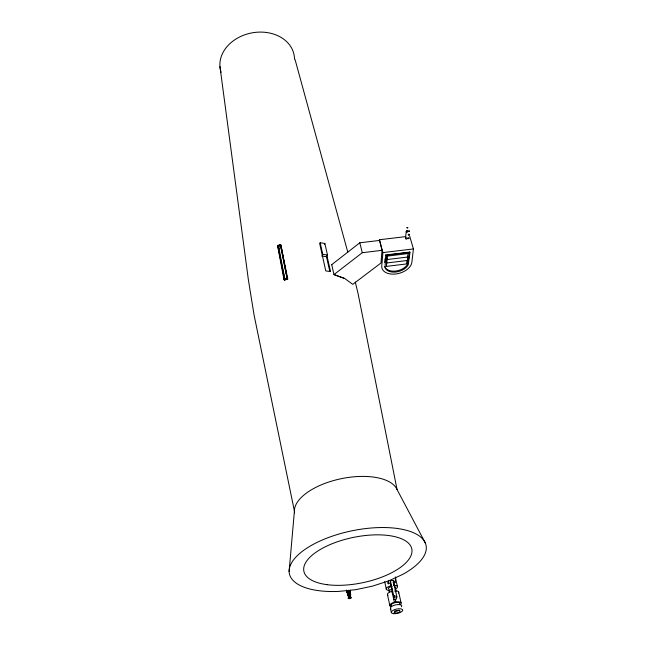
<?xml version="1.0" encoding="UTF-8"?>
<svg xmlns="http://www.w3.org/2000/svg" width="646" height="646" viewBox="0 0 646 646"><rect width="100%" height="100%" fill="white"/><g stroke="black" fill="none" stroke-linecap="round" stroke-linejoin="round"><path stroke-width="0.97" d="M348.695 591.801A1.639 0.654 -11.5 0 0 347.031 592.721L347.185 590.549M348.315 591.308L349.325 597.348L350.164 597.219L350.213 596.646L349.155 591.179L348.315 591.308L349.325 597.348A1.647 0.646 -11.5 0 0 348.339 598.519A1.647 0.646 -11.5 0 0 350.988 598.107A1.647 0.646 -11.5 0 0 350.164 597.219L349.777 595.224M349.115 591.752A1.639 0.654 -11.5 0 1 350.261 592.221L350.415 590.218M331.729 264.658L333.958 274.582L344.746 278.515L352.773 284.361L380.97 263.003L382.028 250.325L379.42 239.747L405.761 236.606M379.42 239.747L382.892 252.61L381.762 265.982A15.423 9.585 -15.5 0 0 395.82 273.977A15.423 9.585 -15.5 0 0 411.857 262.3L413.432 248.92L409.669 236.137M289.109 571.557L294.406 511.083L254.072 315.006L248.371 279.758L219.947 66.562M384.701 262.583L385.032 258.763M387.091 255.097L386.437 266.394L407.012 263.875L408.167 253.571L407.884 252.578L387.091 255.097L386.437 266.394M405.486 238.406L406.253 231.316M407.012 260.33L407.012 263.875M407.303 257.762L407.497 256.042L407.779 257.035L387.051 259.555L386.776 258.561M409.669 251.997L407.901 263.786A12.298 7.647 -15.5 0 1 395.756 271.021A12.298 7.647 -15.5 0 1 384.774 266.612M390.16 583.104A5.741 2.277 -12.3 0 0 388.763 583.556L388.198 583.822L388.617 580.907L402.829 574.334A69.8 29.304 -11.7 0 0 399.882 528.864A69.8 29.304 -11.7 0 0 296.579 556.384A69.8 29.304 -11.7 0 0 338.746 591.405L355.599 589.693L372.556 586.124L388.617 580.907M390.402 580.827L394.012 597.275L393.664 599.536L396.515 599.06L396.878 596.823L393.236 580.391L390.402 580.827L390.249 581.901L392.55 594.005M393.236 580.391L394.076 586.003M393.083 582.652A5.741 2.277 -12.3 0 1 394.407 582.676L394.924 582.765L395.699 577.629M329.807 271.433L326.488 256.696L327.482 255.017L324.865 243.469L320.182 242.751L319.697 243.599L325.77 270.908L330.534 271.578L326.989 255.856M324.381 244.309L324.865 243.469M322.265 255.162L322.758 254.314L320.182 242.751M406.633 231.139C406.164 232.285 408.579 231.599 407.271 230.993M394.367 595.547L394.666 596.339L395.029 595.604M407.981 237.809C406.948 239.222 410.388 238.649 408.668 237.728M331.697 264.682L359.765 242.799L379.363 240.457M382.028 250.325L362.277 252.707L333.958 274.582L344.633 278.474M408.522 234.207C407.028 235.281 410.581 235.54 409.225 234.256M408.619 234.353L408.821 235.055L409.209 234.458M277.691 245.537L279.928 244.656L280.437 245.391L287.187 278.773L284.894 279.653L277.691 245.537L278.943 248.282L284.894 279.653M277.941 246.82L280.178 245.948L281.18 247.41L287.187 278.773M278.943 248.282L281.18 247.41M284.385 278.935L286.679 278.055M283.982 279.524L287.244 278.273L287.753 278.991L284.49 280.243L283.982 279.524L277.651 246.069L278.16 246.796M391.21 606.586A5.814 2.221 -12.3 0 1 390.079 604.567A5.814 2.221 -12.3 0 1 394.367 602.274L395.853 601.959A5.814 2.221 -12.3 0 1 400.593 602.347A5.814 2.221 -12.3 0 1 400.205 604.688M348.945 595.362L349.365 595.273M394.012 597.275L396.878 596.823M349.373 596.775L350.213 596.646M407.392 260.467L386.744 262.987L386.47 261.993M382.892 252.61L413.432 248.92M387.358 256.099L408.167 253.571M322.758 254.314L327.482 255.017M321.773 256.002L326.488 256.696M355.276 282.076L358.078 293.623L397.056 489.555L425.286 542.923M295.052 59.513L347.798 252.166M359.765 242.799L362.277 252.707M395.279 576.878L397.403 586.423A5.749 2.269 -12.3 0 1 395.594 588.942M398.622 591.857L401.069 602.831M394.674 581.65L394.924 582.765M395.247 599.197L395.853 601.959M394.367 602.274L391.952 591.268A5.774 2.253 -12.3 0 0 388.004 595.273M387.85 582.216L388.198 583.822M384.693 581.715L386.348 589.362M387.519 594.796L389.893 605.778M390.491 608.548L391.395 612.715M349.906 590.412L350.261 592.221M287.753 278.991L280.832 244.826L287.244 278.273M346.514 590.008L347.031 592.721M279.928 244.656L280.178 245.948M278.531 248.767L284.49 280.243M294.584 512.9A52.665 24.346 -11.7 0 1 339.045 479.171A52.665 24.346 -11.7 0 1 397.056 489.555M391.597 605.787A4.417 1.696 -12.3 0 1 395.199 602.629A4.417 1.696 -12.3 0 1 399.575 604.099M348.436 594.546A1.647 0.654 -11.5 0 1 347.532 593.714A1.647 0.654 -11.5 0 1 350.084 593.173A1.647 0.654 -11.5 0 1 349.672 594.288M348.848 595.685A1.122 0.444 -11.5 0 1 348.59 595.677M348.113 595.241A1.122 0.444 -11.5 0 1 349.203 594.74M393.68 585.357A5.749 2.269 -12.3 0 1 397.403 586.423M388.763 590.387A5.749 2.269 -12.3 0 1 386.332 588.449A5.749 2.269 -12.3 0 1 390.757 585.817M348.59 594.32A1.122 0.444 -11.5 0 1 347.919 593.795A1.122 0.444 -11.5 0 1 349.567 593.359A1.122 0.444 -11.5 0 1 349.664 594.037M390.975 609.017A5.822 2.213 -12.3 0 1 395.715 604.874A5.822 2.213 -12.3 0 1 401.481 606.796M394.884 590.807A5.774 2.253 -12.3 0 1 398.421 593.076M389.344 591.809A3.561 1.397 -12.3 0 1 389.562 590.347A3.561 1.397 -12.3 0 1 392.695 589.136M395.094 589.176A3.561 1.397 -12.3 0 1 395.95 590.056M394.496 586.463A3.553 1.405 -12.3 0 1 395.174 587.747M389.263 589.313A3.553 1.405 -12.3 0 1 388.747 587.828A3.553 1.405 -12.3 0 1 392.098 586.423M350.463 596.452A1.13 0.444 -11.5 0 1 350.423 596.912M349.736 597.235A1.13 0.444 -11.5 0 1 348.582 597.251A1.13 0.444 -11.5 0 1 348.541 596.759M348.727 596.638A1.13 0.444 -11.5 0 1 349.228 596.436M347.992 595.846A1.647 0.654 -11.5 0 1 347.96 594.958A1.647 0.654 -11.5 0 1 350.14 594.498A1.647 0.654 -11.5 0 1 350.544 595.313M221.126 72.271A37.573 29.651 -10.9 0 1 252.215 32.825A37.573 29.651 -10.9 0 1 294.511 59.157M406.592 237.881A0.848 0.63 5.7 0 1 407.053 238.842A0.848 0.63 5.7 0 1 405.712 238.867A0.848 0.63 5.7 0 1 405.946 237.89M399.147 610.042A3.012 1.139 -12.3 0 1 394.472 611.027M407.36 230.792A0.856 0.63 5.7 0 1 407.82 231.752A0.856 0.63 5.7 0 1 406.471 231.785A0.856 0.63 5.7 0 1 406.714 230.8M385.719 254.984L385.04 267.606A12.306 7.647 -15.5 0 0 396.03 272.006A12.306 7.647 -15.5 0 0 408.183 264.771L410.065 252.037L385.719 254.984M395.869 591.34C394.763 592.77 394.932 589.733 395.869 591.34M408.765 230.993C409.346 232.487 410.258 230.065 408.765 230.993M406.956 227.642C407.61 229.354 408.66 226.585 406.956 227.642M393.794 613.684A5.838 2.204 -12.3 0 0 402.708 610.333A5.838 2.204 -12.3 0 0 394.496 609.671A5.838 2.204 -12.3 0 0 393.794 613.684M349.106 598.414A1.13 0.444 -11.5 0 0 350.802 597.752A1.13 0.444 -11.5 0 0 349.171 597.623A1.13 0.444 -11.5 0 0 349.106 598.414M327.215 584.687A55.112 23.127 -11.7 0 0 411.849 552.734A55.112 23.127 -11.7 0 0 334.483 542.818A55.112 23.127 -11.7 0 0 327.215 584.687M395.473 613.062A3.02 1.139 -12.3 0 0 400.076 611.326A3.02 1.139 -12.3 0 0 395.828 610.995A3.02 1.139 -12.3 0 0 395.473 613.062"/></g></svg>
